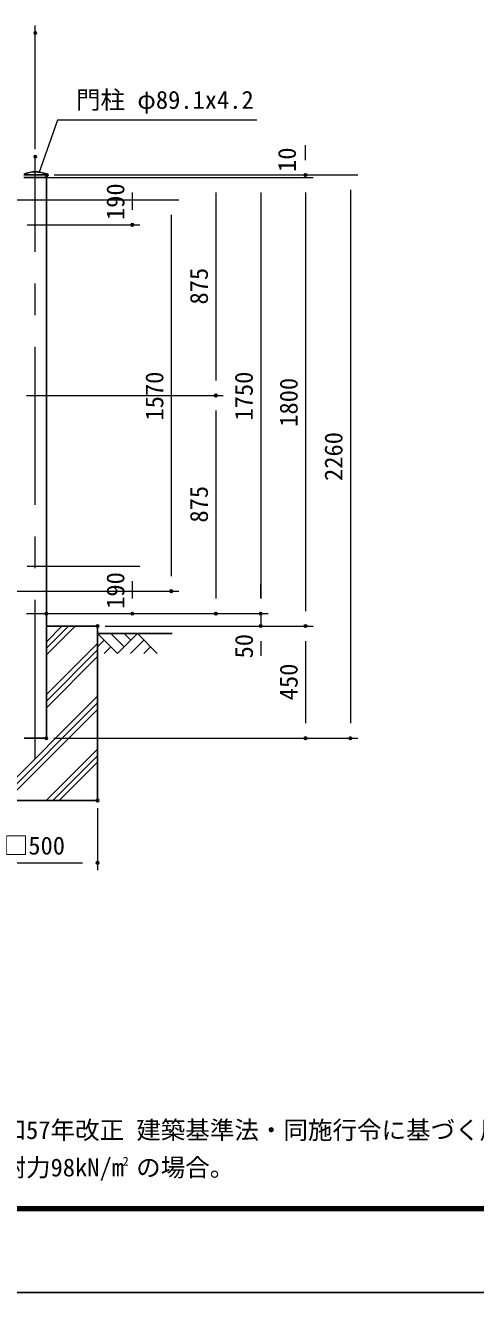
# Model space of a CAD drawing. Units: millimetres, scale not verified. Extents: x -6300 to 6300, y -4455 to 4455.
# Drawn here: x 139 to 1946, y -4455 to 630 of the extents above; entities that cross this region are included whole.
import ezdxf
from ezdxf.enums import TextEntityAlignment as Align

# ---------------------------------------------------------------- set-up
doc = ezdxf.new("R2010")
doc.units = ezdxf.units.MM
doc.header["$LTSCALE"] = 20
doc.header["$PDMODE"] = 32
doc.header["$PDSIZE"] = 10
doc.linetypes.add('USER1', pattern=[50.8, 31.75, -6.35, 6.35, -6.35])
for name, color, linetype, lineweight in [('0-0_D-STR1', 1, 'Continuous', 25), ('0-1_D-BMK', 2, 'USER1', 13), ('0-2_D-DCR-HCH', 7, 'Continuous', 13), ('0-3_D-STR4', 7, 'Continuous', 25), ('0-6_D-BGD', 7, 'Continuous', 25), ('0-7_D-STR-DIM', 7, 'Continuous', 13), ('0-9_Defpoints', 8, 'Continuous', 25), ('0-A_D-STR-TXT', 7, 'Continuous', 13), ('0-B_D-TTL-TXT', 7, 'Continuous', 25), ('0-C_D-TTL', 7, 'Continuous', 25)]:
    doc.layers.add(name, color=color, linetype=linetype, lineweight=lineweight)
doc.styles.add('ＭＳ ゴシック', font='')
doc.styles.get('ＭＳ ゴシック').set_extended_font_data('MS Gothic')

msp = doc.modelspace()

# ---------------------------------------------------------------- linework, layer by layer
at = {"layer": '0-0_D-STR1'}
for p, q in [((225.12, 29.48), (132.12, 29.48)), ((225.12, 19.48), (132.12, 19.48)), ((223.17, 19.48), (223.17, -2230.52)), ((225.12, 29.48), (225.12, 19.48)), ((223.17, -2230.52), (134.07, -2230.52))]:
    msp.add_line(p, q, dxfattribs=at)
for centre, radius, start, end in [((178.62, -61.18), 103.66, 64.33066, 115.66934), ((221.92, 29.48), 3.2, 0, 59.94775)]:
    msp.add_arc(centre, radius, start, end, dxfattribs=at)
at = {"layer": '0-1_D-BMK'}
msp.add_line((178.62, -2310.52), (178.62, 109.48), dxfattribs=at)
at = {"layer": '0-2_D-DCR-HCH'}
for p, q in [((223.17, -1896.11), (338.76, -1780.52)), ((223.17, -1869.6), (312.25, -1780.52)), ((223.17, -1843.08), (285.73, -1780.52)), ((508.44, -1890.34), (428.62, -1810.52)), ((535.04, -1863.73), (481.83, -1810.52)), ((588.26, -1810.52), (508.44, -1890.34)), ((561.79, -1837.26), (535.04, -1810.52)), ((588.26, -1810.52), (668.07, -1890.34)), ((223.17, -2055.21), (428.62, -1849.76)), ((223.17, -2081.73), (428.62, -1876.28)), ((455.23, -1837.13), (428.62, -1863.61)), ((481.83, -1863.73), (455.1, -1890.34)), ((614.86, -1837.13), (561.41, -1890.34)), ((641.47, -1863.73), (614.74, -1890.34)), ((223.17, -2108.24), (428.62, -1902.79)), ((9.99, -2480.52), (428.62, -2061.89)), ((36.51, -2480.52), (428.62, -2088.41)), ((63.03, -2480.52), (428.62, -2114.93)), ((222.12, -2480.52), (428.62, -2274.02)), ((248.64, -2480.52), (428.62, -2300.54)), ((275.16, -2480.52), (428.62, -2327.06))]:
    msp.add_line(p, q, dxfattribs=at)
at = {"layer": '0-3_D-STR4'}
for p, q in [((223.17, -1780.52), (428.62, -1780.52)), ((428.62, -2480.52), (428.62, -1780.52)), ((428.62, -2480.52), (-71.38, -2480.52))]:
    msp.add_line(p, q, dxfattribs=at)
at = {"layer": '0-6_D-BGD'}
msp.add_line((428.62, -1810.52), (728.62, -1810.52), dxfattribs=at)
at = {"layer": '0-7_D-STR-DIM'}
for p, q in [((178.62, 132.48), (178.62, 629.48)), ((1263.17, 89.48), (1263.17, 149.48)), ((143.62, 19.48), (598.06, 19.48)), ((143.62, 19.48), (933.17, 19.48)), ((143.62, 19.48), (1113.17, 19.48)), ((143.62, 19.48), (1293.17, 19.48)), ((143.62, 19.48), (1293.17, 19.48)), ((255.12, 29.48), (1473.17, 29.48)), ((255.12, 29.48), (1293.17, 29.48)), ((1263.17, 19.48), (1263.17, 29.48)), ((568.06, -40.52), (568.06, -110.52)), ((903.17, -40.52), (903.17, -795.52)), ((1083.17, -40.52), (1083.17, -1670.52)), ((1263.17, -40.52), (1263.17, -1720.52)), ((1263.17, -40.52), (1263.17, -100.52)), ((1443.17, -30.52), (1443.17, -2170.52)), ((86.12, -70.52), (754.44, -70.52)), ((724.44, -130.52), (724.44, -1580.52)), ((146.61, -170.52), (598.06, -170.52)), ((143.62, -855.52), (933.17, -855.52)), ((143.62, -855.52), (933.17, -855.52)), ((903.17, -915.52), (903.17, -1670.52)), ((146.61, -1540.52), (598.06, -1540.52)), ((568.06, -1600.52), (568.06, -1670.52)), ((1083.17, -1670.52), (1083.17, -1610.52)), ((86.12, -1640.52), (754.44, -1640.52)), ((143.62, -1730.52), (598.06, -1730.52)), ((253.17, -1730.52), (933.17, -1730.52)), ((253.17, -1730.52), (1113.17, -1730.52)), ((253.17, -1730.52), (1113.17, -1730.52)), ((1083.17, -1730.52), (1083.17, -1780.52)), ((458.62, -1780.52), (1293.17, -1780.52)), ((458.62, -1780.52), (1113.17, -1780.52)), ((458.62, -1780.52), (1293.17, -1780.52)), ((1083.17, -1840.52), (1083.17, -1900.52)), ((1263.17, -1840.52), (1263.17, -2170.52)), ((253.17, -2230.52), (1473.17, -2230.52)), ((253.17, -2230.52), (1293.17, -2230.52)), ((428.62, -2510.52), (428.62, -2760.52)), ((-11.38, -2730.52), (368.62, -2730.52))]:
    msp.add_line(p, q, dxfattribs=at)
at = {"layer": '0-9_Defpoints'}
for p in [(178.62, 599.48), (178.62, 102.48), (225.12, 29.48), (1263.17, 29.48), (568.06, -170.52), (903.17, -855.52), (724.44, -1640.52), (223.17, -1730.52), (568.06, -1730.52), (903.17, -1730.52), (1083.17, -1730.52), (428.62, -1780.52), (1083.17, -1780.52), (1263.17, -1780.52), (223.17, -2230.52), (1263.17, -2230.52), (1443.17, -2230.52), (428.62, -2480.52), (428.62, -2730.52)]:
    msp.add_point(p, dxfattribs=at)
at = {"layer": '0-A_D-STR-TXT'}
msp.add_lwpolyline([(1067.77, 249.33), (267.65, 249.33), (192.96, 37.23)], dxfattribs=at)
at = {"layer": '0-C_D-TTL', "color": 2}
msp.add_lwpolyline([(-6300, 4455), (6300, 4455), (6300, -4455), (-6300, -4455)], close=True, dxfattribs=at)
at = {"layer": '0-C_D-TTL'}
for points in [[(-5895, 4125), (5895, 4125), (5895, -4125), (-5895, -4125)], [(-5891.25, 4121.25), (5891.25, 4121.25), (5891.25, -4121.25), (-5891.25, -4121.25)], [(-5887.5, 4117.5), (5887.5, 4117.5), (5887.5, -4117.5), (-5887.5, -4117.5)], [(-5883.75, 4113.75), (5883.75, 4113.75), (5883.75, -4113.75), (-5883.75, -4113.75)], [(-5880, 4110), (5880, 4110), (5880, -4110), (-5880, -4110)]]:
    msp.add_lwpolyline(points, close=True, dxfattribs=at)

# ---------------------------------------------------------------- texts
at = {"layer": '0-7_D-STR-DIM', "style": 'ＭＳ ゴシック'}
for s, p in [('10', (1246.25, 41.63)), ('190', (557.94, -151.49)), ('875', (893.05, -490.36)), ('1570', (714.32, -955.87)), ('1750', (1073.05, -955.87)), ('1800', (1253.05, -980.87)), ('2260', (1433.05, -1198.39)), ('875', (893.05, -1365.36)), ('190', (557.94, -1711.49)), ('50', (1073.66, -1910.35)), ('450', (1253.05, -2078.27))]:
    msp.add_text(s, height=72.14, rotation=90, dxfattribs=at).set_placement(p, align=Align.BOTTOM_LEFT)
msp.add_text('□500', height=72.14, dxfattribs=at).set_placement((52.39, -2718.89), align=Align.BOTTOM_LEFT)
at = {"layer": '0-A_D-STR-TXT', "style": 'ＭＳ ゴシック'}
msp.add_text('門柱 φ89.1x4.2', height=72.14, dxfattribs=at).set_placement((342.13, 273.16), align=Align.BOTTOM_LEFT)
at = {"layer": '0-B_D-TTL-TXT', "style": 'ＭＳ ゴシック'}
for s, height, p in [('（設計条件）風荷重：昭和57年改正 建築基準法・同施行令に基づく風圧力に準拠。', 72.14, (-1039.09, -3860.4)), ('（基礎条件）長期許容地耐力98kN/m の場合。', 72.14, (-1039.09, -4010.4)), ('2', 36.07, (529.12, -3956.69))]:
    msp.add_text(s, height=height, dxfattribs=at).set_placement(p, align=Align.BOTTOM_LEFT)

doc.saveas('drawing.dxf')
